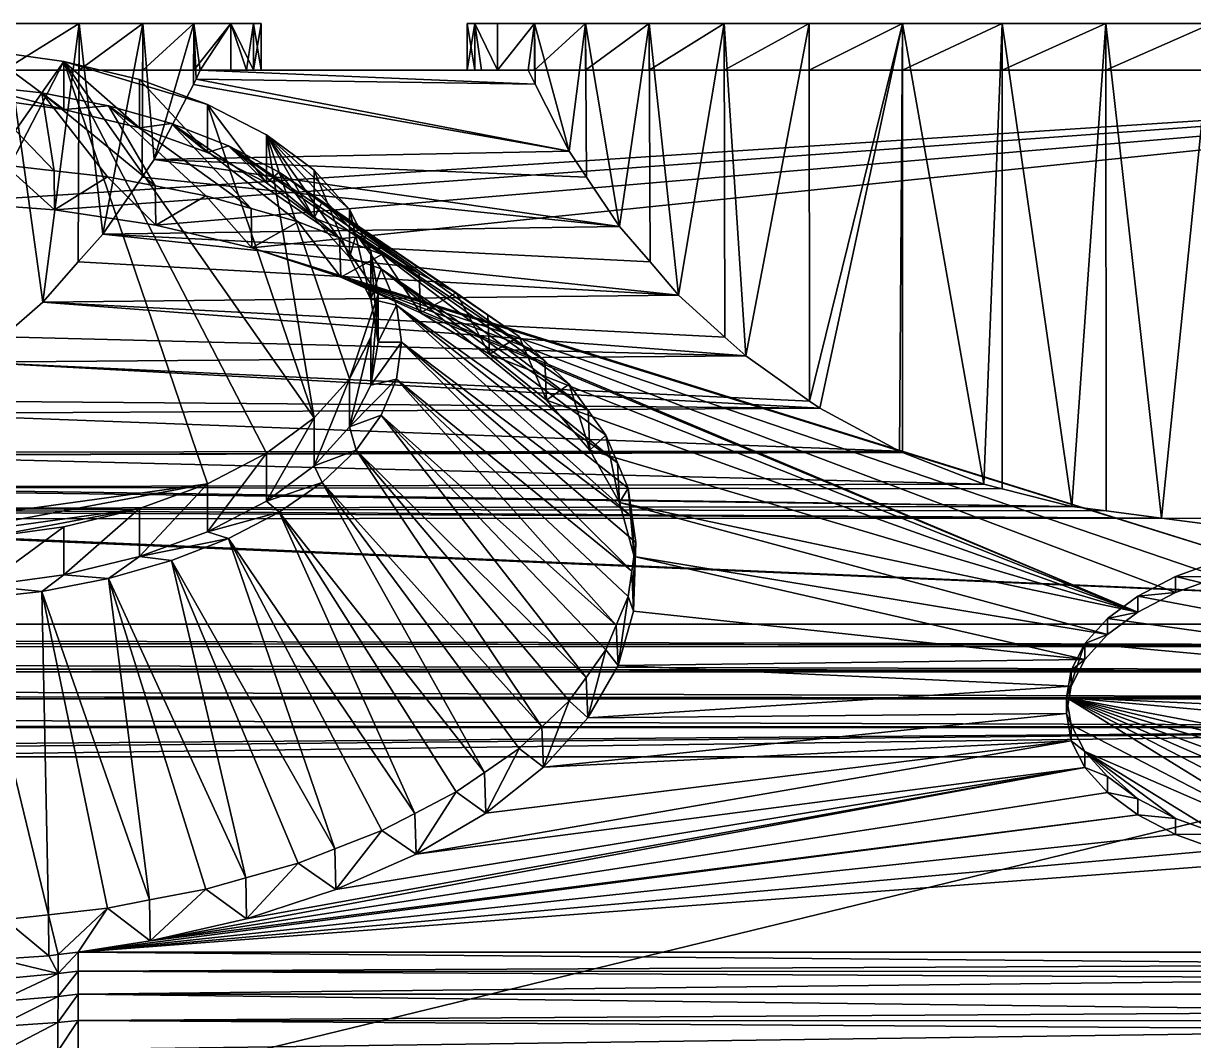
# Model space of a CAD drawing. Header units: metres. Extents: x 0 to 119, y 0 to 68.
# Drawn here: x 96.28 to 108.78, y 56.64 to 67.5 of the extents above; entities that cross this region are included whole.
import ezdxf

# ---------------------------------------------------------------- set-up
doc = ezdxf.new("R2010")
doc.units = ezdxf.units.M

msp = doc.modelspace()

# ---------------------------------------------------------------- linework, layer by layer
for points in [[(97.559067, 67.5, 34.648094), (83.002014, 67.5, 29.218596), (82.921104, 67.5, 30.35)], [(97.559067, 67.5, 34.648094), (82.921104, 67.5, 30.35), (83.002014, 67.5, 31.481403)], [(83.243134, 67.5, 28.110226), (83.002014, 67.5, 29.218596), (97.559067, 67.5, 34.648094)], [(83.002014, 67.5, 31.481403), (83.243134, 67.5, 32.589775), (97.559067, 67.5, 34.648094)], [(97.559067, 67.5, 34.648094), (83.639526, 67.5, 27.047449), (83.243134, 67.5, 28.110226)], [(97.559067, 67.5, 34.648094), (83.243134, 67.5, 32.589775), (83.639526, 67.5, 33.652546)], [(97.559067, 67.5, 34.648094), (84.183136, 67.5, 26.051905), (83.639526, 67.5, 27.047449)], [(97.559067, 67.5, 34.648094), (83.639526, 67.5, 33.652546), (84.183136, 67.5, 34.648094)], [(98.499069, 67.5, 32.589775), (98.740173, 67.5, 31.481403), (84.183136, 67.5, 26.051905)], [(96.879303, 67.5, 25.143856), (96.07724, 67.5, 24.341789), (84.183136, 67.5, 26.051905)], [(98.499069, 67.5, 32.589775), (84.183136, 67.5, 26.051905), (97.559067, 67.5, 34.648094)], [(98.740173, 67.5, 31.481403), (98.821106, 67.5, 30.35), (84.183136, 67.5, 26.051905)], [(84.183136, 67.5, 26.051905), (98.821106, 67.5, 30.35), (98.740173, 67.5, 29.218596)], [(84.183136, 67.5, 26.051905), (98.740173, 67.5, 29.218596), (98.499069, 67.5, 28.110226)], [(85.664955, 67.5, 36.358208), (97.559067, 67.5, 34.648094), (84.183136, 67.5, 34.648094)], [(98.499069, 67.5, 28.110226), (98.102676, 67.5, 27.047449), (84.183136, 67.5, 26.051905)], [(84.183136, 67.5, 26.051905), (98.102676, 67.5, 27.047449), (97.559067, 67.5, 26.051905)], [(84.183136, 67.5, 26.051905), (97.559067, 67.5, 26.051905), (96.879303, 67.5, 25.143856)], [(86.573006, 67.5, 37.037964), (97.559067, 67.5, 34.648094), (85.664955, 67.5, 36.358208)], [(96.07724, 67.5, 36.358208), (96.879303, 67.5, 35.556141), (86.573006, 67.5, 37.037964)], [(86.573006, 67.5, 37.037964), (96.879303, 67.5, 35.556141), (97.559067, 67.5, 34.648094)], [(96.489281, 64.525192, 35.974808), (96.07724, 67.5, 36.358208), (96.067757, 64.152542, 36.347458)], [(96.879303, 67.5, 25.143856), (96.879303, 67, 25.143856), (96.07724, 67, 24.341789)], [(96.879303, 67.5, 25.143856), (96.07724, 67, 24.341789), (96.07724, 67.5, 24.341789)], [(96.489281, 64.525192, 35.974808), (96.879303, 67.5, 35.556141), (96.07724, 67.5, 36.358208)], [(96.868637, 64.953285, 35.546711), (96.879303, 67.5, 35.556141), (96.489281, 64.525192, 35.974808)], [(97.130898, 65.249237, 35.250767), (96.879303, 67.5, 35.556141), (96.868637, 64.953285, 35.546711)], [(97.559067, 67.5, 26.051905), (97.559067, 67, 26.051905), (96.879303, 67, 25.143856)], [(97.559067, 67.5, 26.051905), (96.879303, 67, 25.143856), (96.879303, 67.5, 25.143856)], [(97.130898, 65.249237, 35.250767), (97.559067, 67.5, 34.648094), (96.879303, 67.5, 35.556141)], [(97.550285, 65.857895, 34.642105), (97.559067, 67.5, 34.648094), (97.130898, 65.249237, 35.250767)], [(97.679794, 66.045845, 34.454155), (97.559067, 67.5, 34.648094), (97.550285, 65.857895, 34.642105)], [(98.102676, 67.5, 27.047449), (98.102676, 67, 27.047449), (97.559067, 67, 26.051905)], [(98.102676, 67.5, 27.047449), (97.559067, 67, 26.051905), (97.559067, 67.5, 26.051905)], [(97.679794, 66.045845, 34.454155), (98.102676, 67.5, 33.652546), (97.559067, 67.5, 34.648094)], [(97.559067, 67.5, 34.648094), (98.102676, 67.5, 33.652546), (98.499069, 67.5, 32.589775)], [(98.099564, 66.849045, 33.650955), (98.102676, 67.5, 33.652546), (97.679794, 66.045845, 34.454155)], [(98.099564, 66.849045, 33.650955), (98.127884, 66.903229, 33.596767), (98.102676, 67.5, 33.652546)], [(98.499069, 67.5, 28.110226), (98.102676, 67, 27.047449), (98.102676, 67.5, 27.047449)], [(98.499069, 67.5, 28.110226), (98.499069, 67, 28.110226), (98.102676, 67, 27.047449)], [(98.102676, 67.5, 33.652546), (98.127884, 66.903229, 33.596767), (98.170418, 67, 33.5)], [(98.102676, 67.5, 33.652546), (98.170418, 67, 33.5), (98.499069, 67.5, 32.589775)], [(98.499069, 67.5, 32.589775), (98.170418, 67, 33.5), (98.499069, 67, 32.589775)], [(98.499069, 67.5, 32.589775), (98.740173, 67, 31.481403), (98.740173, 67.5, 31.481403)], [(98.740173, 67.5, 29.218596), (98.666855, 67, 28.881525), (98.499069, 67.5, 28.110226)], [(98.499069, 67.5, 28.110226), (98.666855, 67, 28.881525), (98.499069, 67, 28.110226)], [(98.499069, 67.5, 32.589775), (98.499069, 67, 32.589775), (98.740173, 67, 31.481403)], [(98.740173, 67.5, 29.218596), (98.740173, 67, 29.218596), (98.666855, 67, 28.881525)], [(98.740173, 67.5, 31.481403), (98.740173, 67, 31.481403), (98.821106, 67, 30.35)], [(98.740173, 67.5, 31.481403), (98.821106, 67, 30.35), (98.821106, 67.5, 30.35)], [(98.821106, 67.5, 30.35), (98.821106, 67, 30.35), (98.740173, 67, 29.218596)], [(98.821106, 67.5, 30.35), (98.740173, 67, 29.218596), (98.740173, 67.5, 29.218596)], [(101.10202, 67.5, 29.218596), (101.021095, 67, 30.35), (101.021095, 67.5, 30.35)], [(101.021095, 67.5, 30.35), (101.021095, 67, 30.35), (101.10202, 67, 31.481403)], [(101.021095, 67.5, 30.35), (101.10202, 67, 31.481403), (101.10202, 67.5, 31.481403)], [(101.10202, 67.5, 29.218596), (101.10202, 67, 29.218596), (101.021095, 67, 30.35)], [(105.668549, 67.5, 23.118425), (101.10202, 67.5, 29.218596), (101.021095, 67.5, 30.35)], [(105.668549, 67.5, 23.118425), (101.021095, 67.5, 30.35), (101.10202, 67.5, 31.481403)], [(101.10202, 67.5, 31.481403), (101.10202, 67, 31.481403), (101.343124, 67, 32.589775)], [(101.10202, 67.5, 31.481403), (101.343124, 67, 32.589775), (101.343124, 67.5, 32.589775)], [(101.343124, 67, 28.110226), (101.175339, 67, 28.881525), (101.10202, 67.5, 29.218596)], [(101.10202, 67.5, 29.218596), (101.175339, 67, 28.881525), (101.10202, 67, 29.218596)], [(101.343124, 67.5, 28.110226), (101.343124, 67, 28.110226), (101.10202, 67.5, 29.218596)], [(104.673004, 67.5, 23.662035), (101.10202, 67.5, 29.218596), (105.668549, 67.5, 23.118425)], [(101.343124, 67.5, 32.589775), (105.668549, 67.5, 23.118425), (101.10202, 67.5, 31.481403)], [(104.673004, 67.5, 23.662035), (103.764954, 67.5, 24.341789), (101.10202, 67.5, 29.218596)], [(101.10202, 67.5, 29.218596), (103.764954, 67.5, 24.341789), (102.962891, 67.5, 25.143856)], [(101.10202, 67.5, 29.218596), (102.962891, 67.5, 25.143856), (101.343124, 67.5, 28.110226)], [(101.343124, 67, 32.589775), (101.671783, 67, 33.5), (101.739525, 67.5, 33.652546)], [(101.343124, 67.5, 32.589775), (101.343124, 67, 32.589775), (101.739525, 67.5, 33.652546)], [(101.739525, 67.5, 27.047449), (101.739525, 67, 27.047449), (101.343124, 67, 28.110226)], [(101.739525, 67.5, 27.047449), (101.343124, 67, 28.110226), (101.343124, 67.5, 28.110226)], [(101.739525, 67.5, 33.652546), (105.668549, 67.5, 23.118425), (101.343124, 67.5, 32.589775)], [(101.343124, 67.5, 28.110226), (102.962891, 67.5, 25.143856), (101.739525, 67.5, 27.047449)], [(101.671783, 67, 33.5), (101.747047, 66.851196, 33.6488), (101.739525, 67.5, 33.652546)], [(102.283134, 67.5, 26.051905), (102.283134, 67, 26.051905), (101.739525, 67, 27.047449)], [(102.283134, 67.5, 26.051905), (101.739525, 67, 27.047449), (101.739525, 67.5, 27.047449)], [(101.739525, 67.5, 33.652546), (101.747047, 66.851196, 33.6488), (102.108437, 66.136734, 34.363266)], [(101.739525, 67.5, 33.652546), (102.108437, 66.136734, 34.363266), (102.283134, 67.5, 34.648094)], [(112.273651, 67.5, 23.118425), (111.210876, 67.5, 22.722031), (101.739525, 67.5, 33.652546)], [(114.177238, 67.5, 24.341789), (112.273651, 67.5, 23.118425), (101.739525, 67.5, 33.652546)], [(114.177238, 67.5, 24.341789), (101.739525, 67.5, 33.652546), (114.979301, 67.5, 25.143856)], [(114.979301, 67.5, 25.143856), (101.739525, 67.5, 33.652546), (115.659065, 67.5, 26.051905)], [(116.599068, 67.5, 32.589775), (116.840179, 67.5, 31.481403), (101.739525, 67.5, 33.652546)], [(101.739525, 67.5, 33.652546), (116.840179, 67.5, 31.481403), (116.921097, 67.5, 30.35)], [(101.739525, 67.5, 33.652546), (116.921097, 67.5, 30.35), (116.840179, 67.5, 29.218596)], [(116.840179, 67.5, 29.218596), (116.599068, 67.5, 28.110226), (101.739525, 67.5, 33.652546)], [(101.739525, 67.5, 33.652546), (116.599068, 67.5, 28.110226), (116.202675, 67.5, 27.047449)], [(101.739525, 67.5, 33.652546), (116.202675, 67.5, 27.047449), (115.659065, 67.5, 26.051905)], [(116.599068, 67.5, 32.589775), (101.739525, 67.5, 33.652546), (116.202675, 67.5, 33.652546)], [(116.202675, 67.5, 33.652546), (101.739525, 67.5, 33.652546), (102.283134, 67.5, 34.648094)], [(111.210876, 67.5, 22.722031), (110.102501, 67.5, 22.480921), (101.739525, 67.5, 33.652546)], [(101.739525, 67.5, 33.652546), (110.102501, 67.5, 22.480921), (108.9711, 67.5, 22.4)], [(101.739525, 67.5, 33.652546), (108.9711, 67.5, 22.4), (107.839699, 67.5, 22.480921)], [(102.962891, 67.5, 25.143856), (102.283134, 67.5, 26.051905), (101.739525, 67.5, 27.047449)], [(107.839699, 67.5, 22.480921), (106.731323, 67.5, 22.722031), (101.739525, 67.5, 33.652546)], [(101.739525, 67.5, 33.652546), (106.731323, 67.5, 22.722031), (105.668549, 67.5, 23.118425)], [(102.283134, 67.5, 34.648094), (102.108437, 66.136734, 34.363266), (102.29422, 65.859291, 34.640713)], [(102.962891, 67.5, 25.143856), (102.962891, 67, 25.143856), (102.283134, 67, 26.051905)], [(102.962891, 67.5, 25.143856), (102.283134, 67, 26.051905), (102.283134, 67.5, 26.051905)], [(102.283134, 67.5, 34.648094), (102.646698, 65.332893, 35.167107), (102.962891, 67.5, 35.556141)], [(102.283134, 67.5, 34.648094), (102.29422, 65.859291, 34.640713), (102.646698, 65.332893, 35.167107)], [(116.202675, 67.5, 33.652546), (102.283134, 67.5, 34.648094), (102.962891, 67.5, 35.556141)], [(102.962891, 67.5, 35.556141), (102.646698, 65.332893, 35.167107), (102.97403, 64.953468, 35.546532)], [(103.764954, 67.5, 24.341789), (103.764954, 67, 24.341789), (102.962891, 67, 25.143856)], [(103.764954, 67.5, 24.341789), (102.962891, 67, 25.143856), (102.962891, 67.5, 25.143856)], [(102.962891, 67.5, 35.556141), (103.278625, 64.600388, 35.899612), (103.764954, 67.5, 36.358208)], [(102.962891, 67.5, 35.556141), (102.97403, 64.953468, 35.546532), (103.278625, 64.600388, 35.899612)], [(102.962891, 67.5, 35.556141), (103.764954, 67.5, 36.358208), (116.202675, 67.5, 33.652546)], [(103.764954, 67.5, 36.358208), (103.278625, 64.600388, 35.899612), (103.773392, 64.151131, 36.348873)], [(104.673004, 67.5, 23.662035), (104.673004, 67, 23.662035), (103.764954, 67, 24.341789)], [(104.673004, 67.5, 23.662035), (103.764954, 67, 24.341789), (103.764954, 67.5, 24.341789)], [(103.764954, 67.5, 36.358208), (103.994835, 63.950054, 36.549946), (104.673004, 67.5, 37.037964)], [(103.764954, 67.5, 36.358208), (103.773392, 64.151131, 36.348873), (103.994835, 63.950054, 36.549946)], [(116.202675, 67.5, 33.652546), (103.764954, 67.5, 36.358208), (104.673004, 67.5, 37.037964)], [(104.673004, 67.5, 37.037964), (103.994835, 63.950054, 36.549946), (104.676994, 63.46772, 37.032284)], [(105.668549, 67.5, 23.118425), (105.668549, 67, 23.118425), (104.673004, 67, 23.662035)], [(105.668549, 67.5, 23.118425), (104.673004, 67, 23.662035), (104.673004, 67.5, 23.662035)], [(104.673004, 67.5, 37.037964), (104.676994, 63.46772, 37.032284), (105.668549, 67.5, 37.581573)], [(116.202675, 67.5, 33.652546), (104.673004, 67.5, 37.037964), (105.668549, 67.5, 37.581573)], [(105.668549, 67.5, 37.581573), (104.676994, 63.46772, 37.032284), (104.784744, 63.391529, 37.108467)], [(105.668549, 67.5, 37.581573), (104.784744, 63.391529, 37.108467), (105.636635, 62.933086, 37.56691)], [(105.636635, 62.933086, 37.56691), (105.669304, 62.920338, 37.579655), (105.668549, 67.5, 37.581573)], [(106.731323, 67.5, 22.722031), (106.731323, 67, 22.722031), (105.668549, 67, 23.118425)], [(106.731323, 67.5, 22.722031), (105.668549, 67, 23.118425), (105.668549, 67.5, 23.118425)], [(105.668549, 67.5, 37.581573), (105.669304, 62.920338, 37.579655), (106.537903, 62.581509, 37.918488)], [(105.668549, 67.5, 37.581573), (106.537903, 62.581509, 37.918488), (106.731323, 67.5, 37.977966)], [(105.668549, 67.5, 37.581573), (106.731323, 67.5, 37.977966), (116.202675, 67.5, 33.652546)], [(106.731323, 67.5, 37.977966), (106.537903, 62.581509, 37.918488), (106.733742, 62.531464, 37.968533)], [(107.839699, 67.5, 22.480921), (107.839699, 67, 22.480921), (106.731323, 67, 22.722031)], [(107.839699, 67.5, 22.480921), (106.731323, 67, 22.722031), (106.731323, 67.5, 22.722031)], [(106.731323, 67.5, 37.977966), (107.475197, 62.342007, 38.157993), (107.839699, 67.5, 38.219078)], [(106.731323, 67.5, 37.977966), (106.733742, 62.531464, 37.968533), (107.475197, 62.342007, 38.157993)], [(116.202675, 67.5, 33.652546), (106.731323, 67.5, 37.977966), (107.839699, 67.5, 38.219078)], [(107.839699, 67.5, 38.219078), (107.475197, 62.342007, 38.157993), (107.841476, 62.294712, 38.205288)], [(108.9711, 67.5, 22.4), (108.9711, 67, 22.4), (107.839699, 67, 22.480921)], [(108.9711, 67.5, 22.4), (107.839699, 67, 22.480921), (107.839699, 67.5, 22.480921)], [(107.839699, 67.5, 38.219078), (108.434647, 62.218117, 38.281879), (108.9711, 67.5, 38.299999)], [(107.839699, 67.5, 38.219078), (107.841476, 62.294712, 38.205288), (108.434647, 62.218117, 38.281879)], [(116.202675, 67.5, 33.652546), (107.839699, 67.5, 38.219078), (115.659065, 67.5, 34.648094)], [(115.659065, 67.5, 34.648094), (107.839699, 67.5, 38.219078), (113.269196, 67.5, 37.037964)], [(107.839699, 67.5, 38.219078), (108.9711, 67.5, 38.299999), (113.269196, 67.5, 37.037964)], [(108.9711, 67.5, 38.299999), (108.434647, 62.218117, 38.281879), (108.971191, 62.214554, 38.285446)], [(93.226791, 62.126705, 1.513299), (95.856705, 67.213814, 9.907024), (96.715408, 67.094559, 9.710254)], [(95.856705, 67.213814, 9.907024), (95.856705, 66.700691, 10.218005), (96.715408, 66.581436, 10.021234)], [(95.856705, 67.213814, 9.907024), (96.715408, 66.581436, 10.021234), (96.715408, 67.094559, 9.710254)], [(93.226791, 62.126705, 1.513299), (96.715408, 67.094559, 9.710254), (94.085495, 62.00745, 1.316529)], [(98.249313, 62.585712, 2.270667), (94.085495, 62.00745, 1.316529), (96.715408, 67.094559, 9.710254)], [(96.715408, 67.094559, 9.710254), (96.715408, 66.581436, 10.021234), (97.521095, 66.386703, 9.699935)], [(96.715408, 67.094559, 9.710254), (97.521095, 66.386703, 9.699935), (97.521095, 66.899826, 9.388953)], [(98.249313, 62.585712, 2.270667), (96.715408, 67.094559, 9.710254), (98.877922, 62.911526, 2.808252)], [(98.877922, 62.911526, 2.808252), (96.715408, 67.094559, 9.710254), (99.387825, 63.288956, 3.431022)], [(98.249313, 66.635544, 8.952886), (99.387825, 63.288956, 3.431022), (96.715408, 67.094559, 9.710254)], [(98.249313, 66.635544, 8.952886), (96.715408, 67.094559, 9.710254), (97.521095, 66.899826, 9.388953)], [(117.121101, 67, 16.5), (95.502167, 65.591263, 14.175585), (86.134178, 67, 16.5)], [(86.134178, 67, 16.5), (92.002495, 67, 22.480921), (117.121101, 67, 16.5)], [(117.121101, 67, 16.5), (92.002495, 67, 22.480921), (93.110878, 67, 22.722031)], [(117.121101, 67, 16.5), (93.110878, 67, 22.722031), (94.173645, 67, 23.118425)], [(94.173645, 67, 23.118425), (95.169197, 67, 23.662035), (117.121101, 67, 16.5)], [(95.169197, 67, 23.662035), (96.07724, 67, 24.341789), (117.121101, 67, 16.5)], [(117.121101, 67, 16.5), (96.617043, 65.510147, 14.041737), (95.502167, 65.591263, 14.175585)], [(117.121101, 67, 16.5), (96.07724, 67, 24.341789), (96.879303, 67, 25.143856)], [(97.698074, 65.347198, 13.772877), (96.617043, 65.510147, 14.041737), (117.121101, 67, 16.5)], [(117.121101, 67, 16.5), (96.879303, 67, 25.143856), (97.559067, 67, 26.051905)], [(97.559067, 67, 26.051905), (98.102676, 67, 27.047449), (117.121101, 67, 16.5)], [(97.698074, 65.347198, 13.772877), (117.121101, 67, 16.5), (98.723007, 65.105782, 13.374537)], [(98.102676, 67, 27.047449), (102.283134, 67, 26.051905), (102.962891, 67, 25.143856)], [(102.962891, 67, 25.143856), (103.764954, 67, 24.341789), (98.102676, 67, 27.047449)], [(98.102676, 67, 27.047449), (103.764954, 67, 24.341789), (104.673004, 67, 23.662035)], [(98.102676, 67, 27.047449), (104.673004, 67, 23.662035), (117.121101, 67, 16.5)], [(98.499069, 67, 28.110226), (101.343124, 67, 28.110226), (98.102676, 67, 27.047449)], [(98.102676, 67, 27.047449), (101.343124, 67, 28.110226), (101.739525, 67, 27.047449)], [(98.102676, 67, 27.047449), (101.739525, 67, 27.047449), (102.283134, 67, 26.051905)], [(101.747047, 66.851196, 33.6488), (98.170418, 67, 33.5), (98.127884, 66.903229, 33.596767)], [(98.170418, 67, 33.5), (101.671783, 67, 33.5), (98.499069, 67, 32.589775)], [(101.671783, 67, 33.5), (98.170418, 67, 33.5), (101.747047, 66.851196, 33.6488)], [(98.499069, 67, 32.589775), (101.671783, 67, 33.5), (101.343124, 67, 32.589775)], [(98.499069, 67, 32.589775), (101.343124, 67, 32.589775), (98.740173, 67, 31.481403)], [(98.666855, 67, 28.881525), (101.175339, 67, 28.881525), (98.499069, 67, 28.110226)], [(98.499069, 67, 28.110226), (101.175339, 67, 28.881525), (101.343124, 67, 28.110226)], [(98.740173, 67, 29.218596), (101.10202, 67, 29.218596), (98.666855, 67, 28.881525)], [(98.666855, 67, 28.881525), (101.10202, 67, 29.218596), (101.175339, 67, 28.881525)], [(98.723007, 65.105782, 13.374537), (117.121101, 67, 16.5), (109.55954, 61.715397, 7.780403)], [(98.740173, 67, 31.481403), (101.343124, 67, 32.589775), (101.10202, 67, 31.481403)], [(98.740173, 67, 31.481403), (101.10202, 67, 31.481403), (98.821106, 67, 30.35)], [(98.821106, 67, 30.35), (101.021095, 67, 30.35), (98.740173, 67, 29.218596)], [(98.740173, 67, 29.218596), (101.021095, 67, 30.35), (101.10202, 67, 29.218596)], [(98.821106, 67, 30.35), (101.10202, 67, 31.481403), (101.021095, 67, 30.35)], [(117.121101, 67, 16.5), (104.673004, 67, 23.662035), (105.668549, 67, 23.118425)], [(117.121101, 67, 16.5), (105.668549, 67, 23.118425), (106.731323, 67, 22.722031)], [(117.121101, 67, 16.5), (106.731323, 67, 22.722031), (107.839699, 67, 22.480921)], [(107.839699, 67, 22.480921), (108.9711, 67, 22.4), (117.121101, 67, 16.5)], [(95.856705, 66.700691, 10.218005), (95.732483, 66.842201, 10.451496), (96.715408, 66.581436, 10.021234)], [(95.732483, 66.842201, 10.451496), (96.478371, 66.758102, 10.312735), (96.715408, 66.581436, 10.021234)], [(95.732483, 66.842201, 10.451496), (96.088272, 65.986771, 13.863482), (96.612801, 65.927635, 13.765901)], [(95.732483, 66.842201, 10.451496), (96.612801, 65.927635, 13.765901), (96.478371, 66.758102, 10.312735)], [(97.521095, 66.899826, 9.388953), (97.521095, 66.386703, 9.699935), (98.249313, 66.122429, 9.263867)], [(97.521095, 66.899826, 9.388953), (98.249313, 66.122429, 9.263867), (98.249313, 66.635544, 8.952886)], [(102.108437, 66.136734, 34.363266), (98.099564, 66.849045, 33.650955), (97.679794, 66.045845, 34.454155)], [(102.108437, 66.136734, 34.363266), (98.127884, 66.903229, 33.596767), (98.099564, 66.849045, 33.650955)], [(101.747047, 66.851196, 33.6488), (98.127884, 66.903229, 33.596767), (102.108437, 66.136734, 34.363266)], [(96.715408, 66.581436, 10.021234), (96.478371, 66.758102, 10.312735), (97.193565, 66.619843, 10.084605)], [(96.612801, 65.927635, 13.765901), (97.182701, 65.86338, 13.659879), (96.478371, 66.758102, 10.312735)], [(96.478371, 66.758102, 10.312735), (97.182701, 65.86338, 13.659879), (97.691086, 65.765099, 13.497716)], [(96.478371, 66.758102, 10.312735), (97.691086, 65.765099, 13.497716), (97.193565, 66.619843, 10.084605)], [(96.715408, 66.581436, 10.021234), (97.193565, 66.619843, 10.084605), (97.521095, 66.386703, 9.699935)], [(97.521095, 66.386703, 9.699935), (97.193565, 66.619843, 10.084605), (97.863525, 66.430237, 9.771751)], [(97.691086, 65.765099, 13.497716), (98.232109, 65.660507, 13.325147), (97.193565, 66.619843, 10.084605)], [(97.193565, 66.619843, 10.084605), (98.232109, 65.660507, 13.325147), (98.713425, 65.524284, 13.100381)], [(97.193565, 66.619843, 10.084605), (98.713425, 65.524284, 13.100381), (97.863525, 66.430237, 9.771751)], [(98.249313, 66.635544, 8.952886), (98.249313, 66.122429, 9.263867), (98.877922, 65.796616, 8.72628)], [(98.249313, 66.635544, 8.952886), (98.877922, 65.796616, 8.72628), (98.877922, 66.309738, 8.4153)], [(98.877922, 66.309738, 8.4153), (99.387825, 63.288956, 3.431022), (98.249313, 66.635544, 8.952886)], [(97.521095, 66.386703, 9.699935), (97.863525, 66.430237, 9.771751), (98.249313, 66.122429, 9.263867)], [(98.249313, 66.122429, 9.263867), (97.863525, 66.430237, 9.771751), (98.474609, 66.193138, 9.380544)], [(98.713425, 65.524284, 13.100381), (99.215126, 65.382294, 12.866101), (97.863525, 66.430237, 9.771751)], [(97.863525, 66.430237, 9.771751), (99.215126, 65.382294, 12.866101), (99.658798, 65.210159, 12.582068)], [(97.863525, 66.430237, 9.771751), (99.658798, 65.210159, 12.582068), (98.474609, 66.193138, 9.380544)], [(98.877922, 66.309738, 8.4153), (98.877922, 65.796616, 8.72628), (99.387825, 65.419182, 8.103512)], [(98.877922, 66.309738, 8.4153), (99.387825, 65.419182, 8.103512), (99.387825, 65.932297, 7.792531)], [(99.763527, 63.706554, 4.120052), (99.387825, 63.288956, 3.431022), (98.877922, 66.309738, 8.4153)], [(98.877922, 66.309738, 8.4153), (99.387825, 65.932297, 7.792531), (99.763527, 65.514709, 7.103501)], [(100.071106, 64.610634, 5.611775), (99.763527, 63.706554, 4.120052), (98.877922, 66.309738, 8.4153)], [(100.071106, 64.610634, 5.611775), (98.877922, 66.309738, 8.4153), (99.993614, 65.069641, 6.369143)], [(99.993614, 65.069641, 6.369143), (98.877922, 66.309738, 8.4153), (99.763527, 65.514709, 7.103501)], [(97.679794, 66.045845, 34.454155), (102.29422, 65.859291, 34.640713), (102.108437, 66.136734, 34.363266)], [(98.249313, 66.122429, 9.263867), (98.474609, 66.193138, 9.380544), (98.877922, 65.796616, 8.72628)], [(98.877922, 65.796616, 8.72628), (98.474609, 66.193138, 9.380544), (99.014359, 65.913383, 8.918946)], [(99.658798, 65.210159, 12.582068), (100.111755, 65.034409, 12.292088), (98.474609, 66.193138, 9.380544)], [(98.474609, 66.193138, 9.380544), (100.111755, 65.034409, 12.292088), (100.507744, 64.82917, 11.953439)], [(98.474609, 66.193138, 9.380544), (100.507744, 64.82917, 11.953439), (99.014359, 65.913383, 8.918946)], [(96.617043, 65.510147, 14.041737), (96.088272, 65.986771, 13.863482), (95.502167, 65.591263, 14.175585)], [(96.617043, 65.510147, 14.041737), (96.612801, 65.927635, 13.765901), (96.088272, 65.986771, 13.863482)], [(97.550285, 65.857895, 34.642105), (102.646698, 65.332893, 35.167107), (97.679794, 66.045845, 34.454155)], [(97.679794, 66.045845, 34.454155), (102.646698, 65.332893, 35.167107), (102.29422, 65.859291, 34.640713)], [(96.617043, 65.510147, 14.041737), (97.182701, 65.86338, 13.659879), (96.612801, 65.927635, 13.765901)], [(97.698074, 65.347198, 13.772877), (97.182701, 65.86338, 13.659879), (96.617043, 65.510147, 14.041737)], [(97.550285, 65.857895, 34.642105), (97.130898, 65.249237, 35.250767), (102.646698, 65.332893, 35.167107)], [(97.698074, 65.347198, 13.772877), (97.691086, 65.765099, 13.497716), (97.182701, 65.86338, 13.659879)], [(98.877922, 65.796616, 8.72628), (99.014359, 65.913383, 8.918946), (99.387825, 65.419182, 8.103512)], [(99.014359, 65.913383, 8.918946), (99.471809, 65.596664, 8.396356), (99.387825, 65.419182, 8.103512)], [(100.507744, 64.82917, 11.953439), (100.903732, 64.623932, 11.61479), (99.014359, 65.913383, 8.918946)], [(99.014359, 65.913383, 8.918946), (100.903732, 64.623932, 11.61479), (101.242813, 64.389153, 11.227421)], [(99.014359, 65.913383, 8.918946), (101.242813, 64.389153, 11.227421), (99.471809, 65.596664, 8.396356)], [(99.387825, 65.932297, 7.792531), (99.387825, 65.419182, 8.103512), (99.763527, 65.001587, 7.414481)], [(99.387825, 65.932297, 7.792531), (99.763527, 65.001587, 7.414481), (99.763527, 65.514709, 7.103501)], [(97.698074, 65.347198, 13.772877), (98.232109, 65.660507, 13.325147), (97.691086, 65.765099, 13.497716)], [(98.723007, 65.105782, 13.374537), (98.232109, 65.660507, 13.325147), (97.698074, 65.347198, 13.772877)], [(98.723007, 65.105782, 13.374537), (98.713425, 65.524284, 13.100381), (98.232109, 65.660507, 13.325147)], [(99.387825, 65.419182, 8.103512), (99.471809, 65.596664, 8.396356), (99.837631, 65.24942, 7.82341)], [(101.242813, 64.389153, 11.227421), (101.574944, 64.15921, 10.847997), (99.471809, 65.596664, 8.396356)], [(99.471809, 65.596664, 8.396356), (101.574944, 64.15921, 10.847997), (101.848885, 63.899174, 10.418946)], [(99.471809, 65.596664, 8.396356), (101.848885, 63.899174, 10.418946), (99.837631, 65.24942, 7.82341)], [(98.723007, 65.105782, 13.374537), (99.215126, 65.382294, 12.866101), (98.713425, 65.524284, 13.100381)], [(99.763527, 65.514709, 7.103501), (99.763527, 65.001587, 7.414481), (99.993614, 64.556526, 6.680125)], [(99.763527, 65.514709, 7.103501), (99.993614, 64.556526, 6.680125), (99.993614, 65.069641, 6.369143)], [(99.670784, 64.790855, 12.854911), (99.215126, 65.382294, 12.866101), (98.723007, 65.105782, 13.374537)], [(99.670784, 64.790855, 12.854911), (99.658798, 65.210159, 12.582068), (99.215126, 65.382294, 12.866101)], [(99.387825, 65.419182, 8.103512), (99.837631, 65.24942, 7.82341), (99.763527, 65.001587, 7.414481)], [(96.868637, 64.953285, 35.546711), (103.278625, 64.600388, 35.899612), (97.130898, 65.249237, 35.250767)], [(97.130898, 65.249237, 35.250767), (102.97403, 64.953468, 35.546532), (102.646698, 65.332893, 35.167107)], [(97.130898, 65.249237, 35.250767), (103.278625, 64.600388, 35.899612), (102.97403, 64.953468, 35.546532)], [(99.763527, 65.001587, 7.414481), (99.837631, 65.24942, 7.82341), (100.104385, 64.878731, 7.211771)], [(101.848885, 63.899174, 10.418946), (102.11171, 63.6497, 10.007318), (99.837631, 65.24942, 7.82341)], [(99.837631, 65.24942, 7.82341), (102.11171, 63.6497, 10.007318), (102.313499, 63.369289, 9.544642)], [(99.837631, 65.24942, 7.82341), (102.313499, 63.369289, 9.544642), (100.104385, 64.878731, 7.211771)], [(98.723007, 65.105782, 13.374537), (109.55954, 61.715397, 7.780403), (99.670784, 64.790855, 12.854911)], [(99.670784, 64.790855, 12.854911), (100.111755, 65.034409, 12.292088), (99.658798, 65.210159, 12.582068)], [(100.521881, 64.408897, 12.224685), (100.111755, 65.034409, 12.292088), (99.670784, 64.790855, 12.854911)], [(99.763527, 65.001587, 7.414481), (100.104385, 64.878731, 7.211771), (99.993614, 64.556526, 6.680125)], [(99.993614, 65.069641, 6.369143), (99.993614, 64.556526, 6.680125), (100.071106, 64.097511, 5.922757)], [(99.993614, 65.069641, 6.369143), (100.071106, 64.097511, 5.922757), (100.071106, 64.610634, 5.611775)], [(100.521881, 64.408897, 12.224685), (100.507744, 64.82917, 11.953439), (100.111755, 65.034409, 12.292088)], [(96.868637, 64.953285, 35.546711), (96.489281, 64.525192, 35.974808), (103.278625, 64.600388, 35.899612)], [(99.993614, 64.556526, 6.680125), (100.104385, 64.878731, 7.211771), (100.26664, 64.492134, 6.573891)], [(102.313499, 63.369289, 9.544642), (102.50312, 63.105793, 9.109868), (100.104385, 64.878731, 7.211771)], [(100.104385, 64.878731, 7.211771), (102.50312, 63.105793, 9.109868), (102.62709, 62.810413, 8.622494)], [(100.104385, 64.878731, 7.211771), (102.62709, 62.810413, 8.622494), (100.26664, 64.492134, 6.573891)], [(108.181458, 61.215267, 6.955188), (100.521881, 64.408897, 12.224685), (99.670784, 64.790855, 12.854911)], [(108.181458, 61.215267, 6.955188), (99.670784, 64.790855, 12.854911), (108.582039, 61.42289, 7.297767)], [(99.670784, 64.790855, 12.854911), (109.55954, 61.715397, 7.780403), (109.046104, 61.591305, 7.575654)], [(99.670784, 64.790855, 12.854911), (109.046104, 61.591305, 7.575654), (108.582039, 61.42289, 7.297767)], [(100.521881, 64.408897, 12.224685), (100.903732, 64.623932, 11.61479), (100.507744, 64.82917, 11.953439)], [(96.489281, 64.525192, 35.974808), (103.773392, 64.151131, 36.348873), (103.278625, 64.600388, 35.899612)], [(99.993614, 64.151611, 4.854407), (99.763527, 63.706554, 4.120052), (100.071106, 64.610634, 5.611775)], [(100.071106, 64.610634, 5.611775), (100.071106, 64.097511, 5.922757), (99.993614, 63.6385, 5.165389)], [(100.071106, 64.610634, 5.611775), (99.993614, 63.6385, 5.165389), (99.993614, 64.151611, 4.854407)], [(101.25882, 63.967773, 11.49682), (100.903732, 64.623932, 11.61479), (100.521881, 64.408897, 12.224685)], [(101.25882, 63.967773, 11.49682), (101.242813, 64.389153, 11.227421), (100.903732, 64.623932, 11.61479)], [(96.067757, 64.152542, 36.347458), (103.994835, 63.950054, 36.549946), (96.489281, 64.525192, 35.974808)], [(96.489281, 64.525192, 35.974808), (103.994835, 63.950054, 36.549946), (103.773392, 64.151131, 36.348873)], [(99.993614, 64.556526, 6.680125), (100.26664, 64.492134, 6.573891), (100.071106, 64.097511, 5.922757)], [(100.071106, 64.097511, 5.922757), (100.26664, 64.492134, 6.573891), (100.321098, 64.097511, 5.922757)], [(102.62709, 62.810413, 8.622494), (102.741196, 62.538548, 8.173915), (100.26664, 64.492134, 6.573891)], [(100.26664, 64.492134, 6.573891), (102.741196, 62.538548, 8.173915), (102.783218, 62.234028, 7.671463)], [(100.26664, 64.492134, 6.573891), (102.783218, 62.234028, 7.671463), (100.321098, 64.097511, 5.922757)], [(101.25882, 63.967773, 11.49682), (100.521881, 64.408897, 12.224685), (108.181458, 61.215267, 6.955188)], [(101.25882, 63.967773, 11.49682), (101.574944, 64.15921, 10.847997), (101.242813, 64.389153, 11.227421)], [(96.067757, 64.152542, 36.347458), (95.764488, 63.884438, 36.615559), (103.994835, 63.950054, 36.549946)], [(99.993614, 64.151611, 4.854407), (99.993614, 63.6385, 5.165389), (99.763527, 63.193432, 4.431034)], [(99.993614, 64.151611, 4.854407), (99.763527, 63.193432, 4.431034), (99.763527, 63.706554, 4.120052)], [(100.071106, 64.097511, 5.922757), (100.321098, 64.097511, 5.922757), (99.993614, 63.6385, 5.165389)], [(99.993614, 63.6385, 5.165389), (100.321098, 64.097511, 5.922757), (100.26664, 63.702881, 5.271623)], [(100.321098, 64.097511, 5.922757), (102.778656, 61.651997, 6.711109), (100.26664, 63.702881, 5.271623)], [(102.783218, 62.234028, 7.671463), (102.821098, 61.959515, 7.218512), (100.321098, 64.097511, 5.922757)], [(100.321098, 64.097511, 5.922757), (102.821098, 61.959515, 7.218512), (102.778656, 61.651997, 6.711109)], [(101.866432, 63.47654, 10.686292), (101.574944, 64.15921, 10.847997), (101.25882, 63.967773, 11.49682)], [(101.866432, 63.47654, 10.686292), (101.848885, 63.899174, 10.418946), (101.574944, 64.15921, 10.847997)], [(101.866432, 63.47654, 10.686292), (101.25882, 63.967773, 11.49682), (108.181458, 61.215267, 6.955188)], [(95.163033, 63.47105, 37.028954), (104.784744, 63.391529, 37.108467), (95.764488, 63.884438, 36.615559)], [(95.764488, 63.884438, 36.615559), (104.676994, 63.46772, 37.032284), (103.994835, 63.950054, 36.549946)], [(95.764488, 63.884438, 36.615559), (104.784744, 63.391529, 37.108467), (104.676994, 63.46772, 37.032284)], [(101.866432, 63.47654, 10.686292), (102.11171, 63.6497, 10.007318), (101.848885, 63.899174, 10.418946)], [(99.763527, 63.706554, 4.120052), (99.763527, 63.193432, 4.431034), (99.387825, 62.775845, 3.742002)], [(99.763527, 63.706554, 4.120052), (99.387825, 62.775845, 3.742002), (99.387825, 63.288956, 3.431022)], [(99.993614, 63.6385, 5.165389), (100.26664, 63.702881, 5.271623), (99.763527, 63.193432, 4.431034)], [(99.763527, 63.193432, 4.431034), (100.26664, 63.702881, 5.271623), (100.104385, 63.316292, 4.633743)], [(100.26664, 63.702881, 5.271623), (102.613525, 61.076286, 5.761186), (100.104385, 63.316292, 4.633743)], [(102.778656, 61.651997, 6.711109), (102.741196, 61.380482, 6.263109), (100.26664, 63.702881, 5.271623)], [(100.26664, 63.702881, 5.271623), (102.741196, 61.380482, 6.263109), (102.613525, 61.076286, 5.761186)], [(102.332222, 62.945313, 9.809766), (102.11171, 63.6497, 10.007318), (101.866432, 63.47654, 10.686292)], [(102.332222, 62.945313, 9.809766), (102.313499, 63.369289, 9.544642), (102.11171, 63.6497, 10.007318)], [(95.163033, 63.47105, 37.028954), (94.967232, 63.336468, 37.163528), (104.784744, 63.391529, 37.108467)], [(108.181458, 61.215267, 6.955188), (102.332222, 62.945313, 9.809766), (101.866432, 63.47654, 10.686292)], [(104.784744, 63.391529, 37.108467), (94.967232, 63.336468, 37.163528), (105.636635, 62.933086, 37.56691)], [(102.332222, 62.945313, 9.809766), (102.50312, 63.105793, 9.109868), (102.313499, 63.369289, 9.544642)], [(94.171822, 62.921963, 37.578037), (105.636635, 62.933086, 37.56691), (94.967232, 63.336468, 37.163528)], [(99.387825, 63.288956, 3.431022), (99.387825, 62.775845, 3.742002), (98.877922, 62.398403, 3.119234)], [(99.387825, 63.288956, 3.431022), (98.877922, 62.398403, 3.119234), (98.877922, 62.911526, 2.808252)], [(99.763527, 63.193432, 4.431034), (100.104385, 63.316292, 4.633743), (99.837631, 62.945599, 4.022105)], [(100.104385, 63.316292, 4.633743), (102.291191, 60.518738, 4.841231), (99.837631, 62.945599, 4.022105)], [(102.613525, 61.076286, 5.761186), (102.50312, 60.81324, 5.327156), (100.104385, 63.316292, 4.633743)], [(100.104385, 63.316292, 4.633743), (102.50312, 60.81324, 5.327156), (102.291191, 60.518738, 4.841231)], [(99.763527, 63.193432, 4.431034), (99.837631, 62.945599, 4.022105), (99.387825, 62.775845, 3.742002)], [(102.646606, 62.385014, 8.885274), (102.50312, 63.105793, 9.109868), (102.332222, 62.945313, 9.809766)], [(102.646606, 62.385014, 8.885274), (102.62709, 62.810413, 8.622494), (102.50312, 63.105793, 9.109868)], [(94.109322, 62.889389, 37.610607), (93.203453, 62.549828, 37.950172), (106.537903, 62.581509, 37.918488)], [(94.109322, 62.889389, 37.610607), (105.669304, 62.920338, 37.579655), (105.636635, 62.933086, 37.56691)], [(94.109322, 62.889389, 37.610607), (105.636635, 62.933086, 37.56691), (94.171822, 62.921963, 37.578037)], [(106.537903, 62.581509, 37.918488), (105.669304, 62.920338, 37.579655), (94.109322, 62.889389, 37.610607)], [(98.877922, 62.911526, 2.808252), (98.877922, 62.398403, 3.119234), (98.249313, 62.072594, 2.581647)], [(98.877922, 62.911526, 2.808252), (98.249313, 62.072594, 2.581647), (98.249313, 62.585712, 2.270667)], [(99.387825, 62.775845, 3.742002), (99.837631, 62.945599, 4.022105), (99.471809, 62.598362, 3.449159)], [(99.837631, 62.945599, 4.022105), (101.818291, 59.990818, 3.970163), (99.471809, 62.598362, 3.449159)], [(102.291191, 60.518738, 4.841231), (102.11171, 60.269329, 4.429706), (99.837631, 62.945599, 4.022105)], [(99.837631, 62.945599, 4.022105), (102.11171, 60.269329, 4.429706), (101.818291, 59.990818, 3.970163)], [(108.181458, 61.215267, 6.955188), (102.646606, 62.385014, 8.885274), (102.332222, 62.945313, 9.809766)], [(99.387825, 62.775845, 3.742002), (99.471809, 62.598362, 3.449159), (98.877922, 62.398403, 3.119234)], [(102.646606, 62.385014, 8.885274), (102.741196, 62.538548, 8.173915), (102.62709, 62.810413, 8.622494)], [(98.877922, 62.398403, 3.119234), (99.471809, 62.598362, 3.449159), (99.014359, 62.281639, 2.926568)], [(99.471809, 62.598362, 3.449159), (101.204559, 59.503387, 3.165899), (99.014359, 62.281639, 2.926568)], [(101.818291, 59.990818, 3.970163), (101.574944, 59.75983, 3.589027), (99.471809, 62.598362, 3.449159)], [(99.471809, 62.598362, 3.449159), (101.574944, 59.75983, 3.589027), (101.204559, 59.503387, 3.165899)], [(92.263062, 62.322807, 38.177193), (107.475197, 62.342007, 38.157993), (93.109619, 62.52718, 37.972824)], [(93.109619, 62.52718, 37.972824), (107.475197, 62.342007, 38.157993), (93.203453, 62.549828, 37.950172)], [(93.203453, 62.549828, 37.950172), (106.733742, 62.531464, 37.968533), (106.537903, 62.581509, 37.918488)], [(93.203453, 62.549828, 37.950172), (107.475197, 62.342007, 38.157993), (106.733742, 62.531464, 37.968533)], [(94.9711, 61.967293, 1.250267), (94.085495, 62.00745, 1.316529), (98.249313, 62.585712, 2.270667)], [(97.521095, 62.32143, 1.834599), (94.9711, 61.967293, 1.250267), (98.249313, 62.585712, 2.270667)], [(98.249313, 62.585712, 2.270667), (98.249313, 62.072594, 2.581647), (97.521095, 61.808311, 2.145579)], [(98.249313, 62.585712, 2.270667), (97.521095, 61.808311, 2.145579), (97.521095, 62.32143, 1.834599)], [(102.803108, 61.807171, 7.931828), (102.741196, 62.538548, 8.173915), (102.646606, 62.385014, 8.885274)], [(102.803108, 61.807171, 7.931828), (102.783218, 62.234028, 7.671463), (102.741196, 62.538548, 8.173915)], [(92.263062, 62.322807, 38.177193), (107.841476, 62.294712, 38.205288), (107.475197, 62.342007, 38.157993)], [(98.877922, 62.398403, 3.119234), (99.014359, 62.281639, 2.926568), (98.249313, 62.072594, 2.581647)], [(107.856522, 60.974743, 6.558325), (102.803108, 61.807171, 7.931828), (102.646606, 62.385014, 8.885274)], [(107.856522, 60.974743, 6.558325), (102.646606, 62.385014, 8.885274), (108.181458, 61.215267, 6.955188)], [(108.434647, 62.218117, 38.281879), (92.001152, 62.292522, 38.207474), (91.30204, 62.211689, 38.288311)], [(108.434647, 62.218117, 38.281879), (91.30204, 62.211689, 38.288311), (117.121101, 61.085785, 39.414211)], [(92.263062, 62.322807, 38.177193), (92.001152, 62.292522, 38.207474), (108.434647, 62.218117, 38.281879)], [(108.434647, 62.218117, 38.281879), (107.841476, 62.294712, 38.205288), (92.263062, 62.322807, 38.177193)], [(97.521095, 62.32143, 1.834599), (95.856705, 62.00745, 1.316529), (94.9711, 61.967293, 1.250267)], [(96.715408, 62.126705, 1.513299), (95.856705, 62.00745, 1.316529), (97.521095, 62.32143, 1.834599)], [(97.521095, 62.32143, 1.834599), (97.521095, 61.808311, 2.145579), (96.715408, 61.613586, 1.824278)], [(97.521095, 62.32143, 1.834599), (96.715408, 61.613586, 1.824278), (96.715408, 62.126705, 1.513299)], [(98.249313, 62.072594, 2.581647), (99.014359, 62.281639, 2.926568), (98.474609, 62.001881, 2.464971)], [(99.014359, 62.281639, 2.926568), (100.462601, 59.066467, 2.444983), (98.474609, 62.001881, 2.464971)], [(101.204559, 59.503387, 3.165899), (100.903732, 59.295101, 2.822233), (99.014359, 62.281639, 2.926568)], [(99.014359, 62.281639, 2.926568), (100.903732, 59.295101, 2.822233), (100.462601, 59.066467, 2.444983)], [(102.803108, 61.807171, 7.931828), (102.821098, 61.959515, 7.218512), (102.783218, 62.234028, 7.671463)], [(117.121101, 61.085785, 39.414211), (108.971191, 62.214554, 38.285446), (108.434647, 62.218117, 38.281879)], [(117.121101, 61.085785, 39.414211), (90.871201, 62.214554, 38.285446), (25.088182, 61.085785, 39.414211)], [(117.121101, 61.085785, 39.414211), (91.30204, 62.211689, 38.288311), (90.871201, 62.214554, 38.285446)], [(96.715408, 62.126705, 1.513299), (96.715408, 61.613586, 1.824278), (95.856705, 61.494328, 1.627509)], [(96.715408, 62.126705, 1.513299), (95.856705, 61.494328, 1.627509), (95.856705, 62.00745, 1.316529)], [(98.249313, 62.072594, 2.581647), (98.474609, 62.001881, 2.464971), (97.521095, 61.808311, 2.145579)], [(97.521095, 61.808311, 2.145579), (98.474609, 62.001881, 2.464971), (97.863525, 61.76479, 2.073763)], [(98.474609, 62.001881, 2.464971), (99.607689, 58.689045, 1.822239), (97.863525, 61.76479, 2.073763)], [(100.462601, 59.066467, 2.444983), (100.111755, 58.884621, 2.144935), (98.474609, 62.001881, 2.464971)], [(98.474609, 62.001881, 2.464971), (100.111755, 58.884621, 2.144935), (99.607689, 58.689045, 1.822239)], [(102.798538, 61.223663, 6.969044), (102.778656, 61.651997, 6.711109), (102.821098, 61.959515, 7.218512)], [(102.798538, 61.223663, 6.969044), (102.821098, 61.959515, 7.218512), (102.803108, 61.807171, 7.931828)], [(97.521095, 61.808311, 2.145579), (97.193565, 61.575176, 1.760909), (96.715408, 61.613586, 1.824278)], [(97.521095, 61.808311, 2.145579), (97.863525, 61.76479, 2.073763), (97.193565, 61.575176, 1.760909)], [(97.863525, 61.76479, 2.073763), (98.657402, 58.378891, 1.310479), (97.193565, 61.575176, 1.760909)], [(99.607689, 58.689045, 1.822239), (99.215126, 58.536736, 1.570921), (97.863525, 61.76479, 2.073763)], [(97.863525, 61.76479, 2.073763), (99.215126, 58.536736, 1.570921), (98.657402, 58.378891, 1.310479)], [(107.617096, 60.708626, 6.119236), (102.798538, 61.223663, 6.969044), (102.803108, 61.807171, 7.931828)], [(107.617096, 60.708626, 6.119236), (102.803108, 61.807171, 7.931828), (107.856522, 60.974743, 6.558325)], [(108.582039, 61.593929, 7.194106), (109.046104, 61.591305, 7.575654), (109.046104, 61.762344, 7.471993)], [(113.921097, 60.303543, 5.064968), (108.582039, 61.593929, 7.194106), (109.046104, 61.762344, 7.471993)], [(96.715408, 61.613586, 1.824278), (96.478371, 61.436916, 1.53278), (95.856705, 61.494328, 1.627509)], [(96.715408, 61.613586, 1.824278), (97.193565, 61.575176, 1.760909), (96.478371, 61.436916, 1.53278)], [(102.798538, 61.223663, 6.969044), (102.741196, 61.380482, 6.263109), (102.778656, 61.651997, 6.711109)], [(108.181458, 61.386307, 6.851528), (108.582039, 61.42289, 7.297767), (108.582039, 61.593929, 7.194106)], [(113.921097, 60.303543, 5.064968), (108.181458, 61.386307, 6.851528), (108.582039, 61.593929, 7.194106)], [(108.582039, 61.593929, 7.194106), (108.582039, 61.42289, 7.297767), (109.046104, 61.591305, 7.575654)], [(95.856705, 61.494328, 1.627509), (96.478371, 61.436916, 1.53278), (95.732483, 61.352818, 1.394019)], [(97.193565, 61.575176, 1.760909), (97.631287, 58.142376, 0.920231), (96.478371, 61.436916, 1.53278)], [(98.657402, 58.378891, 1.310479), (98.232109, 58.258526, 1.111876), (97.193565, 61.575176, 1.760909)], [(97.193565, 61.575176, 1.760909), (98.232109, 58.258526, 1.111876), (97.631287, 58.142376, 0.920231)], [(96.478371, 61.436916, 1.53278), (96.55043, 57.984367, 0.659518), (95.732483, 61.352818, 1.394019)], [(96.55043, 57.984367, 0.659518), (96.088272, 57.932262, 0.57354), (95.732483, 61.352818, 1.394019)], [(97.631287, 58.142376, 0.920231), (97.182701, 58.055656, 0.777144), (96.478371, 61.436916, 1.53278)], [(96.478371, 61.436916, 1.53278), (97.182701, 58.055656, 0.777144), (96.55043, 57.984367, 0.659518)], [(102.632965, 60.646496, 6.01672), (102.613525, 61.076286, 5.761186), (102.741196, 61.380482, 6.263109)], [(102.632965, 60.646496, 6.01672), (102.741196, 61.380482, 6.263109), (102.798538, 61.223663, 6.969044)], [(107.856522, 61.145782, 6.454663), (108.181458, 61.215267, 6.955188), (108.181458, 61.386307, 6.851528)], [(107.856522, 61.145782, 6.454663), (108.181458, 61.386307, 6.851528), (113.921097, 60.303543, 5.064968)], [(108.181458, 61.386307, 6.851528), (108.181458, 61.215267, 6.955188), (108.582039, 61.42289, 7.297767)], [(102.632965, 60.646496, 6.01672), (102.798538, 61.223663, 6.969044), (107.617096, 60.708626, 6.119236)], [(107.617096, 60.879665, 6.015576), (107.856522, 60.974743, 6.558325), (107.856522, 61.145782, 6.454663)], [(107.617096, 60.879665, 6.015576), (107.856522, 61.145782, 6.454663), (113.921097, 60.303543, 5.064968)], [(107.856522, 61.145782, 6.454663), (107.856522, 60.974743, 6.558325), (108.181458, 61.215267, 6.955188)], [(25.112989, 60.975807, 39.516232), (117.121101, 60.853237, 39.61359), (25.088182, 61.085785, 39.414211)], [(25.088182, 61.085785, 39.414211), (117.121101, 60.853237, 39.61359), (117.121101, 61.085785, 39.414211)], [(25.143026, 60.842651, 39.611774), (117.121101, 60.84684, 39.617538), (25.112989, 60.975807, 39.516232)], [(25.112989, 60.975807, 39.516232), (117.121101, 60.84684, 39.617538), (117.121101, 60.853237, 39.61359)], [(102.632965, 60.646496, 6.01672), (102.50312, 60.81324, 5.327156), (102.613525, 61.076286, 5.761186)], [(107.617096, 60.879665, 6.015576), (107.617096, 60.708626, 6.119236), (107.856522, 60.974743, 6.558325)], [(25.143026, 60.842651, 39.611774), (117.121101, 60.584591, 39.779438), (117.121101, 60.84684, 39.617538)], [(25.177406, 60.690239, 39.721138), (117.121101, 60.584591, 39.779438), (25.143026, 60.842651, 39.611774)], [(107.421097, 60.303543, 5.064968), (107.470474, 60.59605, 5.547604), (107.617096, 60.879665, 6.015576)], [(107.617096, 60.879665, 6.015576), (113.921097, 60.303543, 5.064968), (107.421097, 60.303543, 5.064968)], [(107.470474, 60.59605, 5.547604), (107.617096, 60.708626, 6.119236), (107.617096, 60.879665, 6.015576)], [(102.309799, 60.087543, 5.094444), (102.291191, 60.518738, 4.841231), (102.50312, 60.81324, 5.327156)], [(102.309799, 60.087543, 5.094444), (102.50312, 60.81324, 5.327156), (102.632965, 60.646496, 6.01672)], [(25.203075, 60.576447, 39.775513), (117.121101, 60.579384, 39.781609), (25.177406, 60.690239, 39.721138)], [(25.177406, 60.690239, 39.721138), (117.121101, 60.579384, 39.781609), (117.121101, 60.584591, 39.779438)], [(107.470474, 60.425011, 5.651265), (102.309799, 60.087543, 5.094444), (102.632965, 60.646496, 6.01672)], [(107.470474, 60.425011, 5.651265), (102.632965, 60.646496, 6.01672), (107.617096, 60.708626, 6.119236)], [(107.421097, 60.303543, 5.064968), (107.470474, 60.425011, 5.651265), (107.470474, 60.59605, 5.547604)], [(107.470474, 60.59605, 5.547604), (107.470474, 60.425011, 5.651265), (107.617096, 60.708626, 6.119236)], [(25.203075, 60.576447, 39.775513), (117.121101, 60.29319, 39.900944), (117.121101, 60.579384, 39.781609)], [(25.249481, 60.37072, 39.873817), (117.121101, 60.29319, 39.900944), (25.203075, 60.576447, 39.775513)], [(102.309799, 60.087543, 5.094444), (102.11171, 60.269329, 4.429706), (102.291191, 60.518738, 4.841231)], [(25.268126, 60.288063, 39.896511), (117.121101, 60.289539, 39.901825), (25.249481, 60.37072, 39.873817)], [(25.249481, 60.37072, 39.873817), (117.121101, 60.289539, 39.901825), (117.121101, 60.29319, 39.900944)], [(107.421097, 60.132504, 5.168628), (102.309799, 60.087543, 5.094444), (107.470474, 60.425011, 5.651265)], [(107.421097, 60.303543, 5.064968), (107.421097, 60.132504, 5.168628), (107.470474, 60.425011, 5.651265)], [(25.268126, 60.288063, 39.896511), (117.121101, 59.986305, 39.975082), (117.121101, 60.289539, 39.901825)], [(25.326941, 60.027325, 39.968105), (117.121101, 59.986305, 39.975082), (25.268126, 60.288063, 39.896511)], [(101.835701, 59.558296, 4.221188), (101.818291, 59.990818, 3.970163), (102.11171, 60.269329, 4.429706)], [(101.835701, 59.558296, 4.221188), (102.11171, 60.269329, 4.429706), (102.309799, 60.087543, 5.094444)], [(107.470474, 60.011036, 4.582331), (107.421097, 60.132504, 5.168628), (107.421097, 60.303543, 5.064968)], [(107.421097, 60.303543, 5.064968), (113.921097, 60.303543, 5.064968), (113.871727, 60.011036, 4.582331)], [(107.421097, 60.303543, 5.064968), (113.871727, 60.011036, 4.582331), (113.725098, 59.727417, 4.11436)], [(113.725098, 59.727417, 4.11436), (113.160744, 59.220779, 3.278408), (107.421097, 60.303543, 5.064968)], [(107.421097, 60.303543, 5.064968), (113.160744, 59.220779, 3.278408), (112.760155, 59.013153, 2.935829)], [(107.421097, 60.303543, 5.064968), (112.760155, 59.013153, 2.935829), (112.296097, 58.844738, 2.657943)], [(110.106743, 58.644653, 2.3278), (107.470474, 60.011036, 4.582331), (107.421097, 60.303543, 5.064968)], [(110.106743, 58.644653, 2.3278), (107.421097, 60.303543, 5.064968), (110.671097, 58.619061, 2.285575)], [(112.296097, 58.844738, 2.657943), (111.782661, 58.72065, 2.453193), (107.421097, 60.303543, 5.064968)], [(107.421097, 60.303543, 5.064968), (111.782661, 58.72065, 2.453193), (111.235458, 58.644653, 2.3278)], [(107.421097, 60.303543, 5.064968), (111.235458, 58.644653, 2.3278), (110.671097, 58.619061, 2.285575)], [(107.470474, 59.839993, 4.685992), (101.835701, 59.558296, 4.221188), (107.421097, 60.132504, 5.168628)], [(107.421097, 60.132504, 5.168628), (101.835701, 59.558296, 4.221188), (102.309799, 60.087543, 5.094444)], [(107.470474, 60.011036, 4.582331), (107.470474, 59.839993, 4.685992), (107.421097, 60.132504, 5.168628)], [(25.336685, 59.984131, 39.971977), (117.121101, 59.984432, 39.975231), (25.326941, 60.027325, 39.968105)], [(25.326941, 60.027325, 39.968105), (117.121101, 59.984432, 39.975231), (117.121101, 59.986305, 39.975082)], [(25.336685, 59.984131, 39.971977), (78.371101, 59.671574, 40), (117.121101, 59.984432, 39.975231)], [(117.121101, 59.984432, 39.975231), (78.371101, 59.671574, 40), (84.071098, 59.671574, 40)], [(84.071098, 59.671574, 40), (93.421104, 59.671574, 40), (117.121101, 59.984432, 39.975231)], [(117.121101, 59.984432, 39.975231), (93.421104, 59.671574, 40), (111.671097, 59.671574, 40)], [(101.835701, 59.558296, 4.221188), (101.574944, 59.75983, 3.589027), (101.818291, 59.990818, 3.970163)], [(107.617096, 59.727417, 4.11436), (107.470474, 59.839993, 4.685992), (107.470474, 60.011036, 4.582331)], [(107.617096, 59.727417, 4.11436), (107.470474, 60.011036, 4.582331), (110.106743, 58.644653, 2.3278)], [(107.617096, 59.556377, 4.218019), (100.476563, 58.631634, 2.692195), (107.470474, 59.839993, 4.685992)], [(107.470474, 59.839993, 4.685992), (100.476563, 58.631634, 2.692195), (101.220398, 59.069641, 3.41491)], [(101.220398, 59.069641, 3.41491), (101.204559, 59.503387, 3.165899), (101.574944, 59.75983, 3.589027)], [(107.470474, 59.839993, 4.685992), (101.220398, 59.069641, 3.41491), (101.835701, 59.558296, 4.221188)], [(101.220398, 59.069641, 3.41491), (101.574944, 59.75983, 3.589027), (101.835701, 59.558296, 4.221188)], [(107.617096, 59.727417, 4.11436), (107.617096, 59.556377, 4.218019), (107.470474, 59.839993, 4.685992)], [(107.856522, 59.461304, 3.675271), (107.617096, 59.556377, 4.218019), (107.617096, 59.727417, 4.11436)], [(108.181458, 59.220779, 3.278408), (107.856522, 59.461304, 3.675271), (107.617096, 59.727417, 4.11436)], [(110.106743, 58.644653, 2.3278), (109.046104, 58.844738, 2.657943), (107.617096, 59.727417, 4.11436)], [(107.617096, 59.727417, 4.11436), (109.046104, 58.844738, 2.657943), (108.582039, 59.013153, 2.935829)], [(107.617096, 59.727417, 4.11436), (108.582039, 59.013153, 2.935829), (108.181458, 59.220779, 3.278408)], [(111.671097, 55.224998, 40), (111.671097, 59.671574, 40), (93.421104, 55.224998, 40)], [(93.421104, 55.224998, 40), (111.671097, 59.671574, 40), (93.421104, 59.671574, 40)], [(98.666817, 57.942356, 1.55489), (107.617096, 59.556377, 4.218019), (97.638123, 57.705269, 1.163691)], [(97.638123, 57.705269, 1.163691), (107.617096, 59.556377, 4.218019), (107.856522, 59.290264, 3.778931)], [(98.666817, 57.942356, 1.55489), (99.619492, 58.253277, 2.067909), (107.617096, 59.556377, 4.218019)], [(107.617096, 59.556377, 4.218019), (99.619492, 58.253277, 2.067909), (100.476563, 58.631634, 2.692195)], [(101.220398, 59.069641, 3.41491), (100.903732, 59.295101, 2.822233), (101.204559, 59.503387, 3.165899)], [(107.856522, 59.461304, 3.675271), (107.856522, 59.290264, 3.778931), (107.617096, 59.556377, 4.218019)], [(108.181458, 59.220779, 3.278408), (107.856522, 59.290264, 3.778931), (107.856522, 59.461304, 3.675271)], [(97.638123, 57.705269, 1.163691), (107.856522, 59.290264, 3.778931), (108.181458, 59.04974, 3.382068)], [(100.476563, 58.631634, 2.692195), (100.462601, 59.066467, 2.444983), (100.903732, 59.295101, 2.822233)], [(100.476563, 58.631634, 2.692195), (100.903732, 59.295101, 2.822233), (101.220398, 59.069641, 3.41491)], [(108.181458, 59.220779, 3.278408), (108.181458, 59.04974, 3.382068), (107.856522, 59.290264, 3.778931)], [(108.582039, 59.013153, 2.935829), (108.181458, 59.04974, 3.382068), (108.181458, 59.220779, 3.278408)], [(97.638123, 57.705269, 1.163691), (108.181458, 59.04974, 3.382068), (96.868408, 57.583878, 0.963395)], [(96.868408, 57.583878, 0.963395), (108.181458, 59.04974, 3.382068), (108.582039, 58.842113, 3.03949)], [(100.476563, 58.631634, 2.692195), (100.111755, 58.884621, 2.144935), (100.462601, 59.066467, 2.444983)], [(108.582039, 59.013153, 2.935829), (108.582039, 58.842113, 3.03949), (108.181458, 59.04974, 3.382068)], [(109.046104, 58.844738, 2.657943), (108.582039, 58.842113, 3.03949), (108.582039, 59.013153, 2.935829)], [(99.619492, 58.253277, 2.067909), (99.607689, 58.689045, 1.822239), (100.111755, 58.884621, 2.144935)], [(99.619492, 58.253277, 2.067909), (100.111755, 58.884621, 2.144935), (100.476563, 58.631634, 2.692195)], [(109.046104, 58.844738, 2.657943), (109.046104, 58.673698, 2.761602), (108.582039, 58.842113, 3.03949)], [(108.582039, 58.842113, 3.03949), (109.046104, 58.673698, 2.761602), (96.868408, 57.583878, 0.963395)], [(96.868408, 57.583878, 0.963395), (109.046104, 58.673698, 2.761602), (109.55954, 58.54961, 2.556853)], [(99.619492, 58.253277, 2.067909), (99.215126, 58.536736, 1.570921), (99.607689, 58.689045, 1.822239)], [(96.868408, 57.583878, 0.963395), (109.55954, 58.54961, 2.556853), (112.121101, 57.583878, 0.963395)], [(98.666817, 57.942356, 1.55489), (98.657402, 58.378891, 1.310479), (99.215126, 58.536736, 1.570921)], [(98.666817, 57.942356, 1.55489), (99.215126, 58.536736, 1.570921), (99.619492, 58.253277, 2.067909)], [(98.666817, 57.942356, 1.55489), (98.232109, 58.258526, 1.111876), (98.657402, 58.378891, 1.310479)], [(97.638123, 57.705269, 1.163691), (97.631287, 58.142376, 0.920231), (98.232109, 58.258526, 1.111876)], [(97.638123, 57.705269, 1.163691), (98.232109, 58.258526, 1.111876), (98.666817, 57.942356, 1.55489)], [(97.182701, 58.055656, 0.777144), (97.631287, 58.142376, 0.920231), (97.638123, 57.705269, 1.163691)], [(96.55043, 57.984367, 0.659518), (96.554581, 57.546883, 0.902358), (96.088272, 57.932262, 0.57354)], [(97.182701, 58.055656, 0.777144), (96.656006, 57.558838, 0.922086), (96.55043, 57.984367, 0.659518)], [(96.55043, 57.984367, 0.659518), (96.656006, 57.558838, 0.922086), (96.554581, 57.546883, 0.902358)], [(97.182701, 58.055656, 0.777144), (96.868408, 57.583878, 0.963395), (96.656006, 57.558838, 0.922086)], [(97.638123, 57.705269, 1.163691), (96.868408, 57.583878, 0.963395), (97.182701, 58.055656, 0.777144)], [(96.088272, 57.932262, 0.57354), (96.554581, 57.546883, 0.902358), (96.016869, 57.510067, 0.841612)], [(96.016685, 57.295895, 0.585839), (96.016869, 57.510067, 0.841612), (96.654999, 57.35556, 0.656264)], [(96.654999, 57.35556, 0.656264), (96.016869, 57.510067, 0.841612), (96.554581, 57.546883, 0.902358)], [(96.654999, 57.35556, 0.656264), (96.554581, 57.546883, 0.902358), (96.656006, 57.558838, 0.922086)], [(96.656006, 57.558838, 0.922086), (96.868408, 57.583878, 0.963395), (96.654999, 57.35556, 0.656264)], [(96.654999, 57.35556, 0.656264), (96.868408, 57.583878, 0.963395), (96.868408, 57.382549, 0.687478)], [(112.121101, 57.454865, 0.775574), (96.868408, 57.382549, 0.687478), (96.868408, 57.583878, 0.963395)], [(112.121101, 57.454865, 0.775574), (96.868408, 57.583878, 0.963395), (112.121101, 57.583878, 0.963395)], [(96.016685, 57.295895, 0.585839), (96.654999, 57.35556, 0.656264), (96.013367, 57.057274, 0.382001)], [(96.013367, 57.057274, 0.382001), (96.654999, 57.35556, 0.656264), (96.653404, 57.111889, 0.428954)], [(96.654999, 57.35556, 0.656264), (96.868408, 57.382549, 0.687478), (96.653404, 57.111889, 0.428954)], [(96.653404, 57.111889, 0.428954), (96.868408, 57.382549, 0.687478), (96.868408, 57.137207, 0.44984)], [(112.121101, 57.3801, 0.689609), (96.868408, 57.382549, 0.687478), (112.121101, 57.454865, 0.775574)], [(112.121101, 57.305328, 0.603644), (96.868408, 57.137207, 0.44984), (96.868408, 57.382549, 0.687478)], [(112.121101, 57.305328, 0.603644), (96.868408, 57.382549, 0.687478), (112.121101, 57.3801, 0.689609)], [(112.121101, 57.137207, 0.44984), (96.868408, 57.137207, 0.44984), (112.121101, 57.305328, 0.603644)], [(96.013367, 57.057274, 0.382001), (96.653404, 57.111889, 0.428954), (96.009659, 56.7897, 0.218008)], [(96.009659, 56.7897, 0.218008), (96.653404, 57.111889, 0.428954), (96.651581, 56.833855, 0.245258)], [(96.653404, 57.111889, 0.428954), (96.868408, 57.137207, 0.44984), (96.651581, 56.833855, 0.245258)], [(96.651581, 56.833855, 0.245258), (96.868408, 57.137207, 0.44984), (96.868408, 56.855007, 0.257414)], [(112.121101, 56.952682, 0.316156), (96.868408, 56.855007, 0.257414), (96.868408, 57.137207, 0.44984)], [(112.121101, 56.952682, 0.316156), (96.868408, 57.137207, 0.44984), (112.121101, 57.137207, 0.44984)], [(96.651581, 56.833855, 0.245258), (96.868408, 56.855007, 0.257414), (96.649597, 56.529182, 0.110278)], [(96.649597, 56.529182, 0.110278), (96.868408, 56.855007, 0.257414), (96.868408, 56.544182, 0.115812)], [(112.121101, 56.853413, 0.260243), (96.868408, 56.855007, 0.257414), (112.121101, 56.952682, 0.316156)], [(112.121101, 56.75415, 0.20433), (96.868408, 56.544182, 0.115812), (96.868408, 56.855007, 0.257414)], [(112.121101, 56.75415, 0.20433), (96.868408, 56.855007, 0.257414), (112.121101, 56.853413, 0.260243)], [(96.009659, 56.7897, 0.218008), (96.651581, 56.833855, 0.245258), (96.00563, 56.499771, 0.097895)], [(96.00563, 56.499771, 0.097895), (96.651581, 56.833855, 0.245258), (96.649597, 56.529182, 0.110278)], [(112.121101, 56.544182, 0.115812), (96.868408, 56.544182, 0.115812), (112.121101, 56.75415, 0.20433)]]:
    msp.add_3dface(points)

doc.saveas('drawing.dxf')
